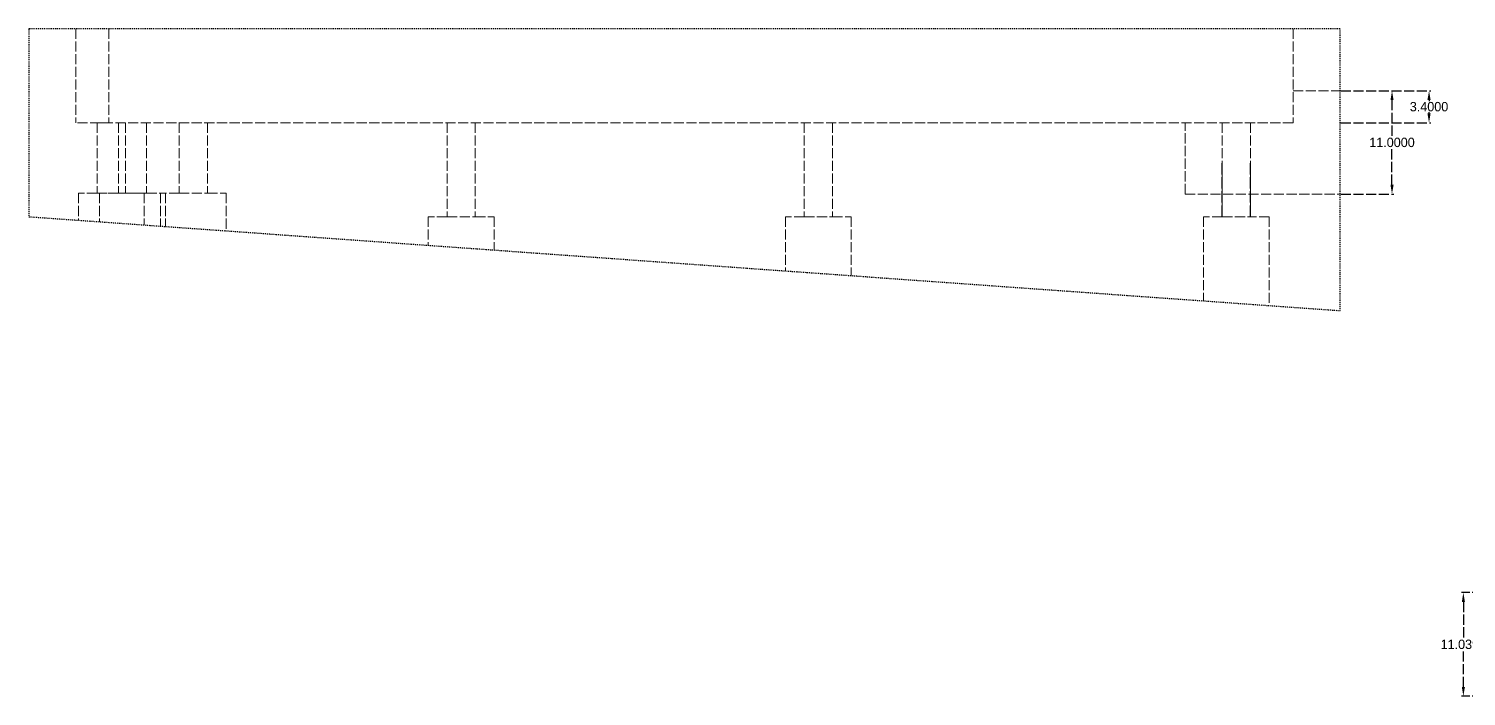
# Model space of a CAD drawing. Header units: millimetres. Extents: x -174 to 487, y -91 to 195.
# Drawn here: x -174.5 to -21.6, y 123.5 to 194.5 of the extents above; entities that cross this region are included whole.
import ezdxf

# ---------------------------------------------------------------- set-up
doc = ezdxf.new("R2010")
doc.units = ezdxf.units.MM
doc.header["$LTSCALE"] = 0.5
doc.header["$MEASUREMENT"] = 0
doc.linetypes.add('ACAD_ISO02W100', pattern=[15, 12, -3])
doc.linetypes.add('LÍNEAS_OCULTAS2', pattern=[0.1875, 0.125, -0.0625])
doc.layers.get('0').update_dxf_attribs({"linetype": 'CONTINUOUS'})
doc.layers.get('Defpoints').update_dxf_attribs({"linetype": 'CONTINUOUS'})
doc.dimstyles.get("Standard").update_dxf_attribs({"dimtxt": 0.18, "dimasz": 0.18, "dimexe": 0.18, "dimexo": 0.0625, "dimgap": 0.09, "dimtad": 0, "dimtih": 1, "dimtoh": 1, "dimdec": 4, "dimzin": 0, "dimdsep": 46, "dimtxsty": 'Standard', "dimcen": 0.09, "dimadec": 0, "dimazin": 0, "dimtfac": 1, "dimtdec": 4, "dimtofl": 0, "dimtmove": 0, "dimatfit": 3, "dimfxl": 1, "dimtolj": 1, "dimtzin": 0, "dimarcsym": 0})

# ---------------------------------------------------------------- blocks, each defined once
blk = doc.blocks.new('*D20')
at = {"color": 0, "linetype": 'ACAD_ISO02W100', "lineweight": -2, "ltscale": 0.18, "transparency": 16777216}
for p, q in [((31.44, 134.5), (-22.07, 134.5)), ((-21.89, 133.5), (-21.89, 129.48)), ((-21.89, 124.46), (-21.89, 128.48)), ((31.44, 123.46), (-22.07, 123.46))]:
    blk.add_line(p, q, dxfattribs=at)
at = {"color": 0, "linetype": 'ACAD_ISO02W100', "lineweight": 18, "ltscale": 0.18, "transparency": 16777216}
for points in [[(-22.05, 133.5), (-21.72, 133.5), (-21.89, 134.5)], [(-22.05, 124.46), (-21.72, 124.46), (-21.89, 123.46)]]:
    blk.add_solid(points, dxfattribs=at)
at = {"layer": 'Defpoints', "color": 0, "linetype": 'ACAD_ISO02W100', "lineweight": 18, "ltscale": 0.18, "transparency": 16777216}
for p in [(-21.89, 134.5), (31.5, 134.5), (31.5, 123.46)]:
    blk.add_point(p, dxfattribs=at)
at = {"color": 0, "linetype": 'ACAD_ISO02W100', "lineweight": 18, "ltscale": 0.18, "transparency": 16777216, "insert": (-21.89, 128.98), "char_height": 1, "attachment_point": 5}
blk.add_mtext('\\A1;11.0397', dxfattribs=at)
blk = doc.blocks.new('*D26')
at = {"color": 0, "linetype": 'ACAD_ISO02W100', "lineweight": -2, "ltscale": 0.18, "transparency": 16777216}
for p, q in [((-34.94, 187.9), (-25.36, 187.9)), ((-25.54, 186.9), (-25.54, 186.79)), ((-25.54, 185.5), (-25.54, 185.61)), ((-34.94, 184.5), (-25.36, 184.5))]:
    blk.add_line(p, q, dxfattribs=at)
at = {"color": 0, "linetype": 'ACAD_ISO02W100', "lineweight": 18, "ltscale": 0.18, "transparency": 16777216}
for points in [[(-25.71, 186.9), (-25.37, 186.9), (-25.54, 187.9)], [(-25.71, 185.5), (-25.37, 185.5), (-25.54, 184.5)]]:
    blk.add_solid(points, dxfattribs=at)
at = {"layer": 'Defpoints', "color": 0, "linetype": 'ACAD_ISO02W100', "lineweight": 18, "ltscale": 0.18, "transparency": 16777216}
for p in [(-35, 187.9), (-35, 184.5), (-25.54, 184.5)]:
    blk.add_point(p, dxfattribs=at)
at = {"color": 0, "linetype": 'ACAD_ISO02W100', "lineweight": 18, "ltscale": 0.18, "transparency": 16777216, "insert": (-25.54, 186.2), "char_height": 1, "attachment_point": 5}
blk.add_mtext('\\A1;3.4000', dxfattribs=at)
blk = doc.blocks.new('*D27')
at = {"color": 0, "linetype": 'ACAD_ISO02W100', "lineweight": -2, "ltscale": 0.18, "transparency": 16777216}
for p, q in [((-34.94, 187.9), (-29.3, 187.9)), ((-29.48, 186.9), (-29.48, 182.99)), ((-29.48, 177.9), (-29.48, 181.81)), ((-34.94, 176.9), (-29.3, 176.9))]:
    blk.add_line(p, q, dxfattribs=at)
at = {"color": 0, "linetype": 'ACAD_ISO02W100', "lineweight": 18, "ltscale": 0.18, "transparency": 16777216}
for points in [[(-29.64, 186.9), (-29.31, 186.9), (-29.48, 187.9)], [(-29.64, 177.9), (-29.31, 177.9), (-29.48, 176.9)]]:
    blk.add_solid(points, dxfattribs=at)
at = {"layer": 'Defpoints', "color": 0, "linetype": 'ACAD_ISO02W100', "lineweight": 18, "ltscale": 0.18, "transparency": 16777216}
for p in [(-35, 187.9), (-35, 176.9), (-29.48, 176.9)]:
    blk.add_point(p, dxfattribs=at)
at = {"color": 0, "linetype": 'ACAD_ISO02W100', "lineweight": 18, "ltscale": 0.18, "transparency": 16777216, "insert": (-29.48, 182.4), "char_height": 1, "attachment_point": 5}
blk.add_mtext('\\A1;11.0000', dxfattribs=at)

msp = doc.modelspace()

# ---------------------------------------------------------------- linework, layer by layer
at = {"linetype": 'LÍNEAS_OCULTAS2', "transparency": 33554687}
for p, q in [((-35, 194.5), (-174.5, 194.5)), ((-174.5, 194.5), (-174.5, 174.5)), ((-35, 164.5), (-35, 194.5)), ((-174.5, 174.5), (-35, 164.5))]:
    msp.add_line(p, q, dxfattribs=at)
at = {"linetype": 'ACAD_ISO02W100', "lineweight": 18, "ltscale": 0.18, "transparency": 33554687}
for p, q in [((-169.5, 194.5), (-169.5, 184.5)), ((-165.96447, 194.5), (-165.96447, 184.5)), ((-40, 194.5), (-40, 184.5)), ((-40, 187.9), (-35, 187.9)), ((-40, 184.5), (-169.5, 184.5)), ((-167.225, 184.5), (-167.225, 177)), ((-167.225, 184.5), (-165.725, 184.5)), ((-164.96447, 184.5), (-164.96447, 177)), ((-164.225, 184.5), (-164.225, 177)), ((-161.96447, 184.5), (-161.96447, 177)), ((-158.5, 184.5), (-158.5, 177)), ((-158.5, 184.5), (-157, 184.5)), ((-155.5, 184.5), (-155.5, 177)), ((-130, 184.5), (-130, 174.5)), ((-127, 184.5), (-127, 174.5)), ((-92, 184.5), (-92, 174.5)), ((-89, 184.5), (-89, 174.5)), ((-51.5, 176.9), (-51.5, 184.5)), ((-47.53975, 184.5), (-47.53975, 174.5)), ((-44.53975, 184.5), (-44.53975, 174.5)), ((-167.225, 177), (-169.225, 177)), ((-169.225, 177), (-169.225, 174.12186)), ((-167.225, 177), (-164.225, 177)), ((-164.96447, 177), (-166.96447, 177)), ((-166.96447, 177), (-166.96447, 173.95982)), ((-164.96447, 177), (-161.96447, 177)), ((-164.225, 177), (-162.225, 177)), ((-162.225, 177), (-162.225, 173.62007)), ((-161.96447, 177), (-159.96447, 177)), ((-158.5, 177), (-160.5, 177)), ((-160.5, 177), (-160.5, 173.49642)), ((-159.96447, 177), (-159.96447, 173.45803)), ((-158.5, 177), (-155.5, 177)), ((-155.5, 177), (-153.5, 177)), ((-153.5, 177), (-153.5, 172.99462)), ((-51.5, 176.9), (-35, 176.9)), ((-130, 174.5), (-132, 174.5)), ((-132, 174.5), (-132, 171.45341)), ((-130, 174.5), (-127, 174.5)), ((-127, 174.5), (-125, 174.5)), ((-125, 174.5), (-125, 170.95161)), ((-92, 174.5), (-94, 174.5)), ((-94, 174.5), (-94, 168.72939)), ((-92, 174.5), (-89, 174.5)), ((-89, 174.5), (-87, 174.5)), ((-87, 174.5), (-87, 168.2276)), ((-47.53975, 174.5), (-49.53975, 174.5)), ((-49.53975, 174.5), (-49.53975, 165.54228)), ((-47.53975, 174.5), (-44.53975, 174.5)), ((-42.53975, 174.5), (-44.53975, 174.5)), ((-42.53975, 174.5), (-42.53975, 165.04048))]:
    msp.add_line(p, q, dxfattribs=at)
at = {"linetype": 'ACAD_ISO02W100', "ltscale": 0.2, "transparency": 33554687}
for p, q in [((-47.53975, 174.5), (-47.53975, 180.5)), ((-44.53975, 174.5), (-44.53975, 180.5))]:
    msp.add_line(p, q, dxfattribs=at)

# ---------------------------------------------------------------- dimensions: what is measured, and where the dimension line sits
at = {"linetype": 'ACAD_ISO02W100', "lineweight": 18, "ltscale": 0.18, "transparency": 33554687}
for base, p2, picture, middle in [((-25.54136, 184.5), (-35, 184.5), '*D26', (-25.54136, 186.2)), ((-29.4769, 176.9), (-35, 176.9), '*D27', (-29.4769, 182.4))]:
    dim = msp.add_linear_dim(base=base, p1=(-35, 187.9), p2=p2, angle=90, dimstyle='Standard', override={"dimtxt": 1, "dimasz": 1}, dxfattribs=at)
    dim.commit()
    dim.dimension.update_dxf_attribs({"geometry": picture, "text_midpoint": middle})
dim = msp.add_aligned_dim(p1=(31.5, 123.460251), p2=(31.5, 134.5), distance=53.387259, dimstyle='Standard', override={"dimtxt": 1, "dimasz": 1, "dimgap": 0}, dxfattribs=at)
dim.commit()
dim.dimension.update_dxf_attribs({"geometry": '*D20', "text_midpoint": (-21.887259, 128.980126)})

doc.saveas('drawing.dxf')
